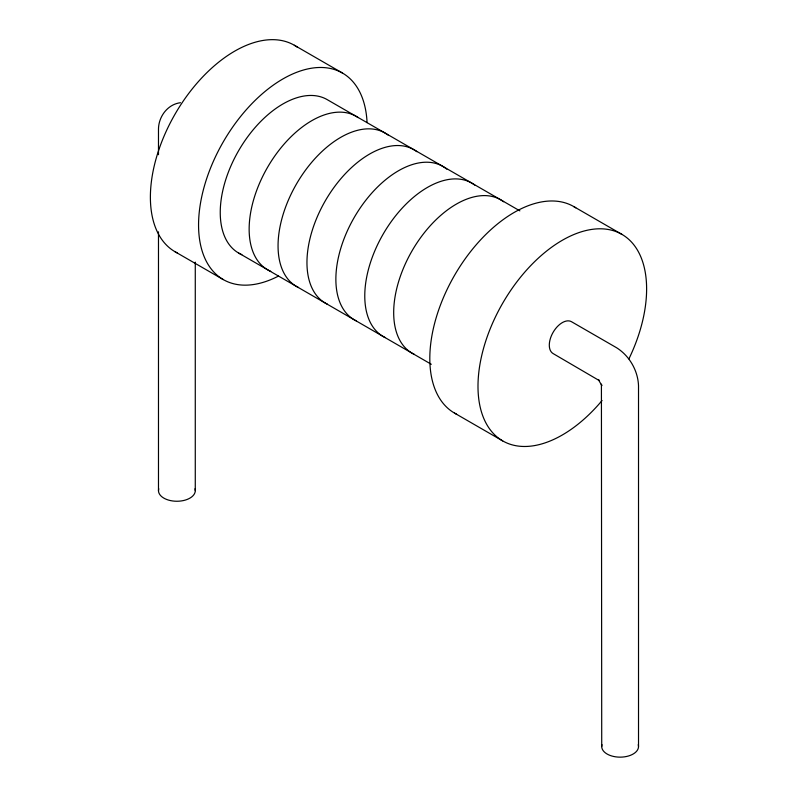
<?xml version="1.0" encoding="UTF-8"?>
<svg xmlns="http://www.w3.org/2000/svg" width="797" height="797" viewBox="0 0 797 797"><rect width="100%" height="100%" fill="white"/><g stroke="black" fill="none" stroke-linecap="round" stroke-linejoin="round"><path stroke-width="1.2" d="M180.461 102.713C167.39 104.337 158.264 117.039 158.483 129.791L158.483 154.678M294.312 45.24L342.491 73.055M573.74 206.572L621.919 234.388M519.873 210.866L327.159 99.605A88.577 51.138 -60 0 0 237.038 153.492A88.577 51.138 -60 0 0 241.85 254.641M238.592 253.018L431.297 364.279M175.081 251.762L223.26 279.578M454.509 413.085L502.688 440.9M638.517 746.53L638.517 385.688C637.909 370.515 629.451 355.861 616.609 347.751L571.499 321.709A18.401 10.62 -60 0 0 553.108 332.329A18.401 10.62 -60 0 0 553.108 353.569L599.364 380.637L598.328 379.541L601.845 385.628L601.416 384.184L601.725 746.53M195.275 262.123L195.275 490.633M158.483 231.827L158.483 490.633M194.996 488.78A18.401 10.62 0 0 1 176.884 501.253A18.401 10.62 0 0 1 158.762 488.78M278.482 276.071A119.231 68.841 -60 0 1 198.573 223.29A119.231 68.841 -60 0 1 281.411 79.82A119.231 68.841 -60 0 1 367.068 122.638M177.183 252.888A119.231 68.841 -60 0 1 175.599 113.184A119.231 68.841 -60 0 1 297.331 47.172M270.751 271.329A88.577 51.138 -60 0 1 266.965 168.346A88.577 51.138 -60 0 1 358.112 117.587M638.238 744.687A18.401 10.62 0 0 1 620.116 757.15A18.401 10.62 0 0 1 602.004 744.687M414.171 354.276A88.577 51.138 -60 0 1 412.557 249.969A88.577 51.138 -60 0 1 503.634 201.751M456.611 414.221A119.231 68.841 -60 0 1 454.509 275.403A119.231 68.841 -60 0 1 575.773 207.818M602.064 400.532A119.231 68.841 -60 0 1 478.479 396.478A119.231 68.841 -60 0 1 585.287 230.702A119.231 68.841 -60 0 1 628.923 358.849M298.546 287.528A88.577 51.138 -60 0 1 296.932 183.21A88.577 51.138 -60 0 1 388.009 135.002M327.447 304.215A88.577 51.138 -60 0 1 325.834 199.898A88.577 51.138 -60 0 1 416.911 151.689M356.359 320.902A88.577 51.138 -60 0 1 355.283 215.678A88.577 51.138 -60 0 1 446.788 169.133M385.26 337.589A88.577 51.138 -60 0 1 383.646 233.282A88.577 51.138 -60 0 1 474.733 185.063"/></g></svg>
